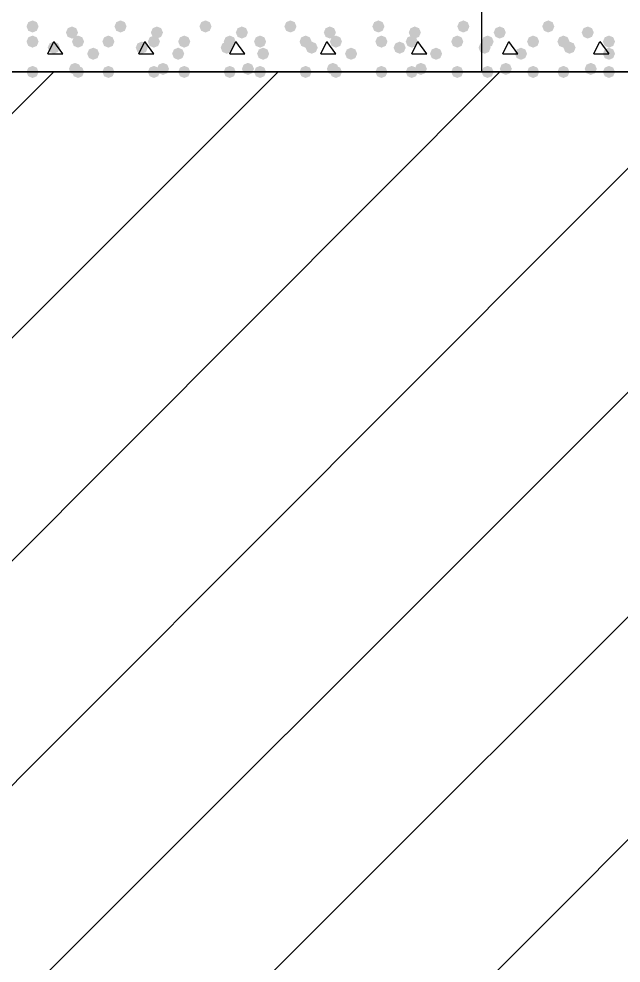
# Model space of a CAD drawing. Header units: millimetres. Extents: x 0 to 420, y 0 to 297.
# Drawn here: x 39.05 to 47.46, y 151.38 to 164.57 of the extents above; entities that cross this region are included whole.
import ezdxf

# ---------------------------------------------------------------- set-up
doc = ezdxf.new("R2010")
doc.units = ezdxf.units.MM
doc.layers.get('0').update_dxf_attribs({"linetype": 'CONTINUOUS'})

msp = doc.modelspace()

# ---------------------------------------------------------------- hatches: boundary and pattern name
at = {"true_color": 0x000008}
for points in [[(39.327667, 164.465), (39.302796, 164.405204), (39.243, 164.380333), (39.183204, 164.405204), (39.158333, 164.465), (39.183204, 164.524796), (39.243, 164.549667), (39.302796, 164.524796)], [(39.878, 164.380333), (39.853129, 164.320537), (39.793333, 164.295667), (39.733537, 164.320537), (39.708667, 164.380333), (39.733537, 164.440129), (39.793333, 164.465), (39.853129, 164.440129)], [(40.555333, 164.465), (40.530463, 164.405204), (40.470667, 164.380333), (40.410871, 164.405204), (40.386, 164.465), (40.410871, 164.524796), (40.470667, 164.549667), (40.530462, 164.524796)], [(41.063333, 164.380333), (41.038463, 164.320537), (40.978667, 164.295667), (40.918871, 164.320537), (40.894, 164.380333), (40.918871, 164.440129), (40.978667, 164.465), (41.038462, 164.440129)], [(41.740667, 164.465), (41.715796, 164.405204), (41.656, 164.380333), (41.596204, 164.405204), (41.571333, 164.465), (41.596204, 164.524796), (41.656, 164.549667), (41.715796, 164.524796)], [(42.248667, 164.380333), (42.223796, 164.320537), (42.164, 164.295667), (42.104204, 164.320537), (42.079333, 164.380333), (42.104204, 164.440129), (42.164, 164.465), (42.223796, 164.440129)], [(42.926, 164.465), (42.901129, 164.405204), (42.841333, 164.380333), (42.781537, 164.405204), (42.756667, 164.465), (42.781537, 164.524796), (42.841333, 164.549667), (42.901129, 164.524796)], [(43.476333, 164.380333), (43.451462, 164.320537), (43.391667, 164.295667), (43.331871, 164.320537), (43.307, 164.380333), (43.331871, 164.440129), (43.391667, 164.465), (43.451462, 164.440129)], [(44.153667, 164.465), (44.128796, 164.405204), (44.069, 164.380333), (44.009204, 164.405204), (43.984333, 164.465), (44.009204, 164.524796), (44.069, 164.549667), (44.128796, 164.524796)], [(44.661667, 164.380333), (44.636796, 164.320537), (44.577, 164.295667), (44.517204, 164.320537), (44.492333, 164.380333), (44.517204, 164.440129), (44.577, 164.465), (44.636796, 164.440129)], [(45.339, 164.465), (45.314129, 164.405204), (45.254333, 164.380333), (45.194538, 164.405204), (45.169667, 164.465), (45.194537, 164.524796), (45.254333, 164.549667), (45.314129, 164.524796)], [(39.327667, 164.253333), (39.302796, 164.193537), (39.243, 164.168667), (39.183204, 164.193537), (39.158333, 164.253333), (39.183204, 164.313129), (39.243, 164.338), (39.302796, 164.313129)], [(39.962667, 164.253333), (39.937796, 164.193537), (39.878, 164.168667), (39.818204, 164.193537), (39.793333, 164.253333), (39.818204, 164.313129), (39.878, 164.338), (39.937796, 164.313129)], [(40.386, 164.253333), (40.361129, 164.193537), (40.301333, 164.168667), (40.241537, 164.193537), (40.216667, 164.253333), (40.241537, 164.313129), (40.301333, 164.338), (40.361129, 164.313129)], [(41.021, 164.253333), (40.996129, 164.193537), (40.936333, 164.168667), (40.876537, 164.193537), (40.851667, 164.253333), (40.876537, 164.313129), (40.936333, 164.338), (40.996129, 164.313129)], [(41.444333, 164.253333), (41.419462, 164.193537), (41.359667, 164.168667), (41.299871, 164.193537), (41.275, 164.253333), (41.299871, 164.313129), (41.359667, 164.338), (41.419462, 164.313129)], [(42.079333, 164.253333), (42.054462, 164.193537), (41.994667, 164.168667), (41.934871, 164.193537), (41.91, 164.253333), (41.934871, 164.313129), (41.994667, 164.338), (42.054462, 164.313129)], [(42.502667, 164.253333), (42.477796, 164.193537), (42.418, 164.168667), (42.358204, 164.193537), (42.333333, 164.253333), (42.358204, 164.313129), (42.418, 164.338), (42.477796, 164.313129)], [(43.137667, 164.253333), (43.112796, 164.193537), (43.053, 164.168667), (42.993204, 164.193537), (42.968333, 164.253333), (42.993204, 164.313129), (43.053, 164.338), (43.112796, 164.313129)], [(43.561, 164.253333), (43.536129, 164.193537), (43.476333, 164.168667), (43.416537, 164.193537), (43.391667, 164.253333), (43.416537, 164.313129), (43.476333, 164.338), (43.536129, 164.313129)], [(44.196, 164.253333), (44.171129, 164.193537), (44.111333, 164.168667), (44.051537, 164.193537), (44.026667, 164.253333), (44.051537, 164.313129), (44.111333, 164.338), (44.171129, 164.313129)], [(44.619333, 164.253333), (44.594462, 164.193537), (44.534667, 164.168667), (44.474871, 164.193537), (44.45, 164.253333), (44.474871, 164.313129), (44.534667, 164.338), (44.594462, 164.313129)], [(45.254333, 164.253333), (45.229462, 164.193537), (45.169667, 164.168667), (45.109871, 164.193537), (45.085, 164.253333), (45.109871, 164.313129), (45.169667, 164.338), (45.229462, 164.313129)], [(39.624, 164.168667), (39.599129, 164.108871), (39.539333, 164.084), (39.479538, 164.108871), (39.454667, 164.168667), (39.479537, 164.228462), (39.539333, 164.253333), (39.599129, 164.228463)], [(40.851667, 164.168667), (40.826796, 164.108871), (40.767, 164.084), (40.707204, 164.108871), (40.682333, 164.168667), (40.707204, 164.228462), (40.767, 164.253333), (40.826796, 164.228463)], [(42.037, 164.168667), (42.012129, 164.108871), (41.952333, 164.084), (41.892538, 164.108871), (41.867667, 164.168667), (41.892537, 164.228462), (41.952333, 164.253333), (42.012129, 164.228463)], [(43.222333, 164.168667), (43.197463, 164.108871), (43.137667, 164.084), (43.077871, 164.108871), (43.053, 164.168667), (43.077871, 164.228462), (43.137667, 164.253333), (43.197462, 164.228463)], [(44.45, 164.168667), (44.425129, 164.108871), (44.365333, 164.084), (44.305538, 164.108871), (44.280667, 164.168667), (44.305537, 164.228462), (44.365333, 164.253333), (44.425129, 164.228463)], [(40.174333, 164.084), (40.149462, 164.024204), (40.089667, 163.999333), (40.029871, 164.024204), (40.005, 164.084), (40.029871, 164.143796), (40.089667, 164.168667), (40.149462, 164.143796)], [(41.359667, 164.084), (41.334796, 164.024204), (41.275, 163.999333), (41.215204, 164.024204), (41.190333, 164.084), (41.215204, 164.143796), (41.275, 164.168667), (41.334796, 164.143796)], [(42.545, 164.084), (42.520129, 164.024204), (42.460333, 163.999333), (42.400538, 164.024204), (42.375667, 164.084), (42.400537, 164.143796), (42.460333, 164.168667), (42.520129, 164.143796)], [(43.772667, 164.084), (43.747796, 164.024204), (43.688, 163.999333), (43.628204, 164.024204), (43.603333, 164.084), (43.628204, 164.143796), (43.688, 164.168667), (43.747796, 164.143796)], [(44.958, 164.084), (44.933129, 164.024204), (44.873333, 163.999333), (44.813537, 164.024204), (44.788667, 164.084), (44.813537, 164.143796), (44.873333, 164.168667), (44.933129, 164.143796)], [(39.327667, 163.83), (39.302796, 163.770204), (39.243, 163.745333), (39.183204, 163.770204), (39.158333, 163.83), (39.183204, 163.889796), (39.243, 163.914667), (39.302796, 163.889796)], [(39.920333, 163.872333), (39.895463, 163.812537), (39.835667, 163.787667), (39.775871, 163.812537), (39.751, 163.872333), (39.775871, 163.932129), (39.835667, 163.957), (39.895462, 163.932129)], [(39.962667, 163.83), (39.937796, 163.770204), (39.878, 163.745333), (39.818204, 163.770204), (39.793333, 163.83), (39.818204, 163.889796), (39.878, 163.914667), (39.937796, 163.889796)], [(40.386, 163.83), (40.361129, 163.770204), (40.301333, 163.745333), (40.241537, 163.770204), (40.216667, 163.83), (40.241537, 163.889796), (40.301333, 163.914667), (40.361129, 163.889796)], [(41.021, 163.83), (40.996129, 163.770204), (40.936333, 163.745333), (40.876537, 163.770204), (40.851667, 163.83), (40.876537, 163.889796), (40.936333, 163.914667), (40.996129, 163.889796)], [(41.148, 163.872333), (41.123129, 163.812537), (41.063333, 163.787667), (41.003538, 163.812537), (40.978667, 163.872333), (41.003537, 163.932129), (41.063333, 163.957), (41.123129, 163.932129)], [(41.444333, 163.83), (41.419462, 163.770204), (41.359667, 163.745333), (41.299871, 163.770204), (41.275, 163.83), (41.299871, 163.889796), (41.359667, 163.914667), (41.419462, 163.889796)], [(42.079333, 163.83), (42.054462, 163.770204), (41.994667, 163.745333), (41.934871, 163.770204), (41.91, 163.83), (41.934871, 163.889796), (41.994667, 163.914667), (42.054462, 163.889796)], [(42.333333, 163.872333), (42.308463, 163.812537), (42.248667, 163.787667), (42.188871, 163.812537), (42.164, 163.872333), (42.188871, 163.932129), (42.248667, 163.957), (42.308462, 163.932129)], [(42.502667, 163.83), (42.477796, 163.770204), (42.418, 163.745333), (42.358204, 163.770204), (42.333333, 163.83), (42.358204, 163.889796), (42.418, 163.914667), (42.477796, 163.889796)], [(43.137667, 163.83), (43.112796, 163.770204), (43.053, 163.745333), (42.993204, 163.770204), (42.968333, 163.83), (42.993204, 163.889796), (43.053, 163.914667), (43.112796, 163.889796)], [(43.518667, 163.872333), (43.493796, 163.812537), (43.434, 163.787667), (43.374204, 163.812537), (43.349333, 163.872333), (43.374204, 163.932129), (43.434, 163.957), (43.493796, 163.932129)], [(43.561, 163.83), (43.536129, 163.770204), (43.476333, 163.745333), (43.416537, 163.770204), (43.391667, 163.83), (43.416537, 163.889796), (43.476333, 163.914667), (43.536129, 163.889796)], [(44.196, 163.83), (44.171129, 163.770204), (44.111333, 163.745333), (44.051537, 163.770204), (44.026667, 163.83), (44.051537, 163.889796), (44.111333, 163.914667), (44.171129, 163.889796)], [(44.619333, 163.83), (44.594462, 163.770204), (44.534667, 163.745333), (44.474871, 163.770204), (44.45, 163.83), (44.474871, 163.889796), (44.534667, 163.914667), (44.594462, 163.889796)], [(44.746333, 163.872333), (44.721462, 163.812537), (44.661667, 163.787667), (44.601871, 163.812537), (44.577, 163.872333), (44.601871, 163.932129), (44.661667, 163.957), (44.721462, 163.932129)], [(45.254333, 163.83), (45.229462, 163.770204), (45.169667, 163.745333), (45.109871, 163.770204), (45.085, 163.83), (45.109871, 163.889796), (45.169667, 163.914667), (45.229462, 163.889796)]]:
    msp.add_hatch(color=0, dxfattribs=at).paths.add_polyline_path(points, flags=0)
at = {"true_color": 0x000007}
for points in [[(45.847, 164.380333), (45.822129, 164.320537), (45.762333, 164.295667), (45.702538, 164.320537), (45.677667, 164.380333), (45.702537, 164.440129), (45.762333, 164.465), (45.822129, 164.440129)], [(46.524333, 164.465), (46.499462, 164.405204), (46.439667, 164.380333), (46.379871, 164.405204), (46.355, 164.465), (46.379871, 164.524796), (46.439667, 164.549667), (46.499462, 164.524796)], [(47.074667, 164.380333), (47.049796, 164.320537), (46.99, 164.295667), (46.930204, 164.320537), (46.905333, 164.380333), (46.930204, 164.440129), (46.99, 164.465), (47.049796, 164.440129)], [(45.677667, 164.253333), (45.652796, 164.193537), (45.593, 164.168667), (45.533204, 164.193537), (45.508333, 164.253333), (45.533204, 164.313129), (45.593, 164.338), (45.652796, 164.313129)], [(46.312667, 164.253333), (46.287796, 164.193537), (46.228, 164.168667), (46.168204, 164.193537), (46.143333, 164.253333), (46.168204, 164.313129), (46.228, 164.338), (46.287796, 164.313129)], [(46.736, 164.253333), (46.711129, 164.193537), (46.651333, 164.168667), (46.591537, 164.193537), (46.566667, 164.253333), (46.591537, 164.313129), (46.651333, 164.338), (46.711129, 164.313129)], [(47.371, 164.253333), (47.346129, 164.193537), (47.286333, 164.168667), (47.226537, 164.193537), (47.201667, 164.253333), (47.226537, 164.313129), (47.286333, 164.338), (47.346129, 164.313129)], [(45.635333, 164.168667), (45.610463, 164.108871), (45.550667, 164.084), (45.490871, 164.108871), (45.466, 164.168667), (45.490871, 164.228462), (45.550667, 164.253333), (45.610462, 164.228463)], [(46.820667, 164.168667), (46.795796, 164.108871), (46.736, 164.084), (46.676204, 164.108871), (46.651333, 164.168667), (46.676204, 164.228462), (46.736, 164.253333), (46.795796, 164.228463)], [(46.143333, 164.084), (46.118463, 164.024204), (46.058667, 163.999333), (45.998871, 164.024204), (45.974, 164.084), (45.998871, 164.143796), (46.058667, 164.168667), (46.118462, 164.143796)], [(47.371, 164.084), (47.346129, 164.024204), (47.286333, 163.999333), (47.226537, 164.024204), (47.201667, 164.084), (47.226537, 164.143796), (47.286333, 164.168667), (47.346129, 164.143796)], [(45.677667, 163.83), (45.652796, 163.770204), (45.593, 163.745333), (45.533204, 163.770204), (45.508333, 163.83), (45.533204, 163.889796), (45.593, 163.914667), (45.652796, 163.889796)], [(45.931667, 163.872333), (45.906796, 163.812537), (45.847, 163.787667), (45.787204, 163.812537), (45.762333, 163.872333), (45.787204, 163.932129), (45.847, 163.957), (45.906796, 163.932129)], [(46.312667, 163.83), (46.287796, 163.770204), (46.228, 163.745333), (46.168204, 163.770204), (46.143333, 163.83), (46.168204, 163.889796), (46.228, 163.914667), (46.287796, 163.889796)], [(46.736, 163.83), (46.711129, 163.770204), (46.651333, 163.745333), (46.591537, 163.770204), (46.566667, 163.83), (46.591537, 163.889796), (46.651333, 163.914667), (46.711129, 163.889796)], [(47.117, 163.872333), (47.092129, 163.812537), (47.032333, 163.787667), (46.972538, 163.812537), (46.947667, 163.872333), (46.972537, 163.932129), (47.032333, 163.957), (47.092129, 163.932129)], [(47.371, 163.83), (47.346129, 163.770204), (47.286333, 163.745333), (47.226537, 163.770204), (47.201667, 163.83), (47.226537, 163.889796), (47.286333, 163.914667), (47.346129, 163.889796)]]:
    msp.add_hatch(color=0, dxfattribs=at).paths.add_polyline_path(points, flags=0)

# ---------------------------------------------------------------- linework, layer by layer
at = {"color": 0, "true_color": 0x000007}
msp.add_lwpolyline([(45.508333, 165.946667), (45.508333, 163.83), (47.625, 163.83), (47.625, 165.946667)], close=True, dxfattribs=at)
at = {"color": 0, "true_color": 0x000008}
for points in [[(39.454667, 164.084), (39.539333, 164.253333)], [(39.666333, 164.084), (39.539333, 164.253333)], [(40.724667, 164.084), (40.809333, 164.253333)], [(40.936333, 164.084), (40.809333, 164.253333)], [(41.994667, 164.084), (42.079333, 164.253333)], [(42.206333, 164.084), (42.079333, 164.253333)], [(43.264667, 164.084), (43.349333, 164.253333)], [(43.476333, 164.084), (43.349333, 164.253333)], [(44.534667, 164.084), (44.619333, 164.253333)], [(44.746333, 164.084), (44.619333, 164.253333)], [(39.454667, 164.084), (39.666333, 164.084)], [(40.724667, 164.084), (40.936333, 164.084)], [(41.994667, 164.084), (42.206333, 164.084)], [(43.264667, 164.084), (43.476333, 164.084)], [(44.534667, 164.084), (44.746333, 164.084)]]:
    msp.add_lwpolyline(points, dxfattribs=at)
at = {"color": 0, "true_color": 0x000007}
for points in [[(45.804667, 164.084), (45.889333, 164.253333)], [(46.016333, 164.084), (45.889333, 164.253333)], [(47.074667, 164.084), (47.159333, 164.253333), (47.286333, 164.084)], [(45.804667, 164.084), (46.016333, 164.084)], [(47.074667, 164.084), (47.286333, 164.084)], [(33.528, 163.83), (45.508333, 163.83)]]:
    msp.add_lwpolyline(points, dxfattribs=at)
at = {"color": 0, "true_color": 0x0000fd}
msp.add_lwpolyline([(215.053333, 144.737667), (377.486333, 144.737667), (377.486333, 163.83), (33.528, 163.83), (33.528, 144.737667), (195.961, 144.737667), (195.961, 123.571), (215.053333, 123.571)], close=True, dxfattribs=at)
at = {"color": 0, "true_color": 0x000003}
for points in [[(33.528002, 157.818666), (39.539335, 163.829999)], [(33.528002, 154.685999), (42.672002, 163.829999)], [(33.528002, 151.553333), (45.762335, 163.829999)], [(33.528002, 148.420666), (48.895001, 163.829999)], [(33.528002, 145.330333), (52.027668, 163.829999)], [(36.068002, 144.737666), (55.160335, 163.829999)], [(39.200668, 144.737666), (58.250668, 163.829999)]]:
    msp.add_lwpolyline(points, dxfattribs=at)

doc.saveas('drawing.dxf')
